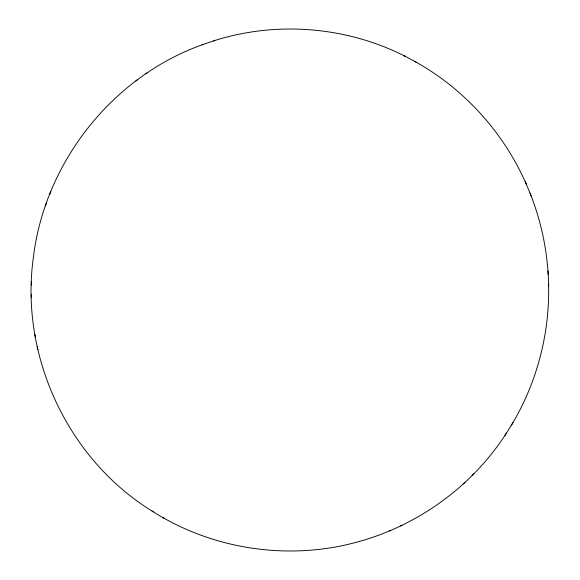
<?xml version="1.0" encoding="UTF-8"?>
<svg xmlns="http://www.w3.org/2000/svg" width="580" height="580" viewBox="0 0 580 580"><rect width="100%" height="100%" fill="white"/><g stroke="black" fill="none" stroke-linecap="round" stroke-linejoin="round"><path stroke-width="0.87" d="M153.352 511.857C68.019 460.071 19.51 355.931 33.394 257.259C44.906 162.088 112.709 76.227 203.341 44.384M548.557 283.301C550.036 332.782 537.073 382.677 511.473 425.075M49.692 194.409L50.801 191.472M45.349 206.001L46.48 203.029M152.04 511.052C211.345 548.977 286.462 560.693 354.518 542.757C416.44 526.749 471.902 487.004 506.441 433.115M504.948 435.515L513.003 422.61M463.195 484.01L464.906 482.386M472.062 475.498L473.846 473.802M135.843 80.953L137.656 79.67M145.892 73.812L147.603 72.602M400.541 525.908L402.027 525.27M389.368 530.947L390.732 530.359M213.65 40.897L214.832 40.484C277.24 20.851 347.101 26.651 405.376 56.398M202.014 44.841L214.832 40.484M414.925 61.494C464.196 88.769 503.889 132.776 526.372 184.368M404.216 55.803L416.223 62.161M162.697 517.396L163.886 518.121M529.968 193.024C541.938 222.676 548.129 254.598 548.68 286.556M525.226 181.678L531.142 195.786M34.843 334.428L35.46 337.517M37.251 346.572L37.859 349.624M547.999 270.954L548.129 274.195M31.385 281.909L31.392 285.164M31.32 294.285L31.32 297.525"/></g></svg>
